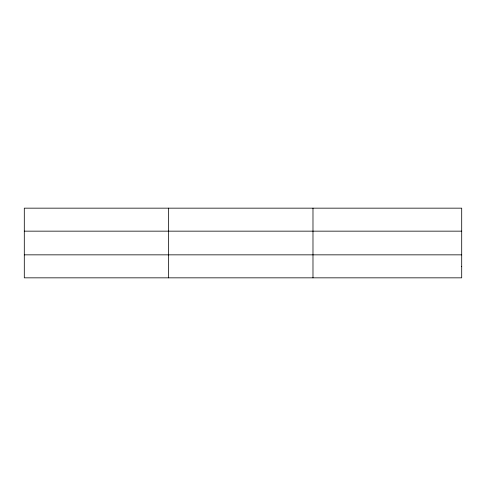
<?xml version="1.0" encoding="UTF-8"?>
<svg xmlns="http://www.w3.org/2000/svg" width="486" height="486" viewBox="0 0 486 486"><rect width="100%" height="100%" fill="white"/><g stroke="black" fill="none" stroke-linecap="round" stroke-linejoin="round"><path stroke-width="0.73" d="M168.642 208.16L168.642 277.84M312.984 208.16L312.984 277.84M24.3 231.154L461.7 231.154M24.3 254.846L461.7 254.846M461.7 266.34L461.7 277.84L24.3 277.84L24.3 208.16L461.7 208.16L461.7 266.34"/></g></svg>
